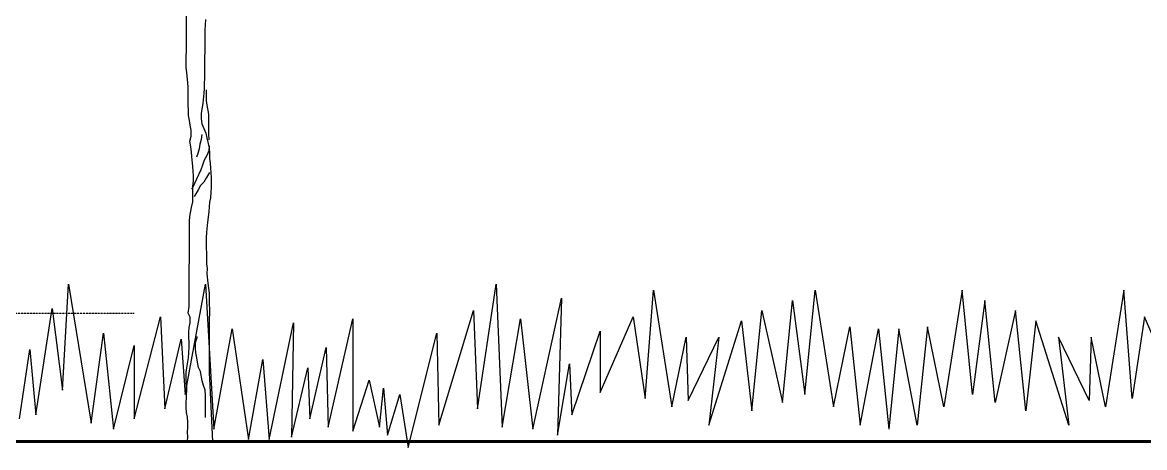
# Model space of a CAD drawing. Header units: millimetres. Extents: x -249630 to 95394, y -188036 to 109963.
# Drawn here: x -96683 to -95040, y 80489 to 81111 of the extents above; entities that cross this region are included whole.
import ezdxf

# ---------------------------------------------------------------- set-up
doc = ezdxf.new("R2010")
doc.units = ezdxf.units.MM
doc.linetypes.add('DASHED2', pattern=[9.525, 6.35, -3.175])
for name, color, linetype in [('ATronco', 36, 'Continuous'), ('Layer5', 84, 'Continuous'), ('Layer8', 8, 'Continuous')]:
    doc.layers.add(name, color=color, linetype=linetype)
doc.layers.add('MUROS', color=6, linetype='Continuous', lineweight=60)

# ---------------------------------------------------------------- blocks, each defined once
blk = doc.blocks.new('Arbol_01')
at = {"layer": 'ATronco'}
for p, q in [((-0.0022, 0.9555), (-0.0021, 1.0462)), ((0.0431, 1.0183), (0.0421, 1.006)), ((0.0442, 1.0317), (0.0431, 1.0183)), ((0.0421, 1.006), (0.042, 0.8875)), ((-0.0033, 0.9411), (-0.0022, 0.9555)), ((-0.0033, 0.9144), (-0.0033, 0.9411)), ((-0.0012, 0.902), (-0.0033, 0.9144)), ((0.0008, 0.8773), (-0.0012, 0.902)), ((0.042, 0.8875), (0.041, 0.8762)), ((0.0018, 0.866), (0.0008, 0.8773)), ((0.0018, 0.8227), (0.0018, 0.866)), ((0.0399, 0.8515), (0.0378, 0.8268)), ((0.0409, 0.8628), (0.0399, 0.8515)), ((0.041, 0.8762), (0.0409, 0.8628)), ((0.0461, 0.8597), (0.0461, 0.834)), ((0.0378, 0.8268), (0.0337, 0.8021)), ((0.0461, 0.834), (0.0471, 0.8227)), ((0.0028, 0.8104), (0.0018, 0.8227)), ((0.0028, 0.797), (0.0028, 0.8104)), ((0.0048, 0.7846), (0.0028, 0.797)), ((0.0337, 0.8021), (0.0337, 0.7887)), ((0.0471, 0.8227), (0.0512, 0.8)), ((0.0512, 0.8), (0.0511, 0.7506)), ((0.0069, 0.7733), (0.0048, 0.7846)), ((0.0089, 0.7609), (0.0069, 0.7733)), ((0.0337, 0.7887), (0.0347, 0.7763)), ((0.0347, 0.7763), (0.045, 0.7537)), ((0.0058, 0.7342), (0.0089, 0.7465)), ((0.0089, 0.7465), (0.0089, 0.7609)), ((0.0347, 0.7506), (0.0336, 0.7382)), ((0.045, 0.7537), (0.047, 0.7424)), ((0.047, 0.7424), (0.0532, 0.7176)), ((0.0511, 0.7506), (0.0522, 0.7393)), ((0.0079, 0.7208), (0.0058, 0.7342)), ((0.0099, 0.7084), (0.0079, 0.7208)), ((0.0285, 0.7156), (0.0254, 0.7043)), ((0.0305, 0.7269), (0.0285, 0.7156)), ((0.0336, 0.7382), (0.0305, 0.7269)), ((0.0532, 0.7228), (0.0521, 0.7104)), ((0.0522, 0.7393), (0.0522, 0.7372)), ((0.0532, 0.7176), (0.0542, 0.7053)), ((0.0109, 0.6961), (0.0099, 0.7084)), ((0.013, 0.6734), (0.0109, 0.6961)), ((0.0254, 0.7043), (0.0223, 0.695)), ((0.0408, 0.6878), (0.0367, 0.6754)), ((0.047, 0.6991), (0.0408, 0.6878)), ((0.0521, 0.7104), (0.047, 0.6991)), ((0.0542, 0.7053), (0.0542, 0.6919)), ((0.0542, 0.6919), (0.0552, 0.6806)), ((0.014, 0.661), (0.013, 0.6734)), ((0.015, 0.6497), (0.014, 0.661)), ((0.0325, 0.6641), (0.0222, 0.6415)), ((0.0367, 0.6754), (0.0325, 0.6641)), ((0.0552, 0.6806), (0.0562, 0.6682)), ((0.0562, 0.6682), (0.0583, 0.6456)), ((0.0129, 0.624), (0.015, 0.6363)), ((0.015, 0.6363), (0.015, 0.6497)), ((0.0222, 0.6415), (0.0171, 0.6312)), ((0.0397, 0.6342), (0.0315, 0.626)), ((0.0469, 0.6456), (0.0397, 0.6342)), ((0.0541, 0.6579), (0.0469, 0.6456)), ((0.0583, 0.6456), (0.0582, 0.6208)), ((0.0119, 0.6199), (0.0098, 0.6168)), ((0.0171, 0.6312), (0.0119, 0.6199)), ((0.0129, 0.5859), (0.0129, 0.624)), ((0.0201, 0.6054), (0.016, 0.5982)), ((0.0263, 0.6157), (0.0201, 0.6054)), ((0.0315, 0.626), (0.0263, 0.6157)), ((0.0572, 0.6095), (0.0561, 0.5961)), ((0.0582, 0.6208), (0.0572, 0.6095)), ((0.0098, 0.5725), (0.0129, 0.5859)), ((0.0541, 0.5848), (0.052, 0.5622)), ((0.0561, 0.5961), (0.0541, 0.5848)), ((0.0046, 0.5375), (0.0057, 0.5498)), ((0.0057, 0.5498), (0.0098, 0.5725)), ((0.052, 0.5622), (0.051, 0.5488)), ((0.0044, 0.3305), (0.0046, 0.5375)), ((0.0489, 0.5364), (0.0468, 0.5117)), ((0.051, 0.5488), (0.0489, 0.5364)), ((0.0458, 0.4983), (0.0457, 0.4726)), ((0.0468, 0.5117), (0.0458, 0.4983)), ((0.0457, 0.4726), (0.0468, 0.4613)), ((0.0468, 0.4613), (0.0467, 0.4345)), ((0.0467, 0.4345), (0.0478, 0.4232)), ((0.0478, 0.4232), (0.0477, 0.4098)), ((0.0477, 0.4098), (0.0498, 0.3871)), ((0.0498, 0.3871), (0.0518, 0.3748)), ((0.0518, 0.3748), (0.0528, 0.3624)), ((0.0528, 0.3624), (0.0528, 0.3356)), ((0.0013, 0.3141), (0.0044, 0.3305)), ((0.0528, 0.3356), (0.0538, 0.3243)), ((0.0065, 0.3037), (0.0013, 0.3141)), ((0.0064, 0.2904), (0.0065, 0.3037)), ((0.0538, 0.3119), (0.0528, 0.2996)), ((0.0538, 0.3243), (0.0538, 0.3119)), ((0.0033, 0.2677), (0.0044, 0.279)), ((0.0044, 0.279), (0.0064, 0.2904)), ((0.0528, 0.2996), (0.0527, 0.1657)), ((0.0033, 0.2554), (0.0033, 0.2677)), ((0.0043, 0.243), (0.0033, 0.2554)), ((0.0198, 0.242), (0.0239, 0.2543)), ((0.0239, 0.2543), (0.0239, 0.2564)), ((0.0033, 0.2173), (0.0043, 0.2306)), ((0.0043, 0.2306), (0.0043, 0.243)), ((0.0198, 0.2286), (0.0198, 0.242)), ((0.0208, 0.2172), (0.0198, 0.2286)), ((-0.0019, 0.1802), (0.0022, 0.2049)), ((0.0022, 0.2049), (0.0033, 0.2173)), ((0.0228, 0.2049), (0.0208, 0.2172)), ((0.0249, 0.1936), (0.0228, 0.2049)), ((0.0269, 0.1812), (0.0249, 0.1936)), ((-0.003, 0.1431), (-0.0029, 0.1689)), ((-0.0029, 0.1689), (-0.0019, 0.1802)), ((0.0321, 0.1709), (0.0269, 0.1812)), ((0.0362, 0.1482), (0.0321, 0.1709)), ((0.0527, 0.1657), (0.0537, 0.1544)), ((-0.0019, 0.1318), (-0.003, 0.1431)), ((0.0393, 0.1369), (0.0362, 0.1482)), ((0.0537, 0.1544), (0.0608, 0.0004)), ((-0.002, 0.1071), (-0.0019, 0.1318)), ((0.0434, 0.1256), (0.0393, 0.1369)), ((0.0444, 0.1132), (0.0434, 0.1256)), ((0.0443, 0.0587), (0.0444, 0.1132)), ((-0.003, 0.0958), (-0.002, 0.1071)), ((-0.003, 0.0834), (-0.003, 0.0958)), ((-0.002, 0.071), (-0.003, 0.0834)), ((0.0001, 0.0597), (-0.002, 0.071)), ((0.0011, 0.0474), (0.0001, 0.0597)), ((0, 0.0227), (0.0011, 0.034)), ((0.0011, 0.034), (0.0011, 0.0474)), ((0.001, 0.0113), (0, 0.0227)), ((0, 0), (0.001, 0.0113)), ((0, 0), (0.0608, 0))]:
    blk.add_line(p, q, dxfattribs=at)

msp = doc.modelspace()

# ---------------------------------------------------------------- linework, layer by layer
at = {"layer": 'Layer5'}
for points in [[(-96687.752, 80530.431), (-96672.772, 80632.197), (-96663.784, 80536.417), (-96639.816, 80692.059), (-96624.837, 80572.334), (-96615.848, 80727.977), (-96582.893, 80524.445), (-96564.917, 80656.142), (-96549.938, 80515.465), (-96519.978, 80638.183), (-96519.978, 80530.431), (-96481.03, 80680.087), (-96475.038, 80545.396), (-96451.071, 80647.162), (-96445.079, 80566.348), (-96415.119, 80727.977), (-96403.135, 80515.465), (-96376.171, 80662.128), (-96352.204, 80500.5), (-96331.232, 80617.231), (-96322.244, 80500.5), (-96286.293, 80671.107), (-96289.288, 80503.493), (-96265.321, 80605.259), (-96262.325, 80530.431), (-96238.357, 80635.19), (-96235.361, 80518.458), (-96199.41, 80677.094), (-96199.41, 80512.472), (-96175.442, 80587.3), (-96160.462, 80518.458), (-96154.47, 80575.328), (-96148.478, 80506.486), (-96130.502, 80566.348), (-96118.519, 80488.527), (-96076.575, 80656.142), (-96073.579, 80521.451), (-96022.648, 80689.066), (-96016.656, 80545.396), (-95989.692, 80727.977), (-95980.704, 80518.458), (-95953.74, 80677.094), (-95935.765, 80515.465), (-95893.821, 80707.025), (-95899.813, 80506.486), (-95881.837, 80611.245), (-95878.841, 80536.417), (-95836.898, 80659.135), (-95836.898, 80569.341), (-95788.962, 80680.087), (-95770.986, 80560.362), (-95759.003, 80718.997), (-95732.039, 80548.389), (-95711.067, 80650.155), (-95708.071, 80557.369), (-95663.132, 80650.155), (-95678.111, 80521.451), (-95630.176, 80674.1), (-95615.196, 80542.403), (-95600.217, 80689.066), (-95570.257, 80554.376), (-95555.277, 80704.031), (-95537.301, 80566.348), (-95522.321, 80718.997), (-95495.358, 80548.389), (-95471.39, 80665.121), (-95456.41, 80521.451), (-95429.447, 80662.128), (-95414.467, 80515.465)], [(-94992.035, 80569.341), (-95039.971, 80680.087), (-95057.947, 80560.362), (-95069.93, 80718.997), (-95096.894, 80548.389), (-95117.866, 80650.155), (-95120.862, 80557.369), (-95165.801, 80650.155), (-95150.822, 80521.451), (-95198.757, 80674.1), (-95213.737, 80542.403), (-95228.716, 80689.066), (-95258.676, 80554.376), (-95273.656, 80704.031), (-95291.632, 80566.348), (-95306.612, 80718.997), (-95333.575, 80548.389), (-95357.543, 80665.121), (-95372.523, 80521.451), (-95399.487, 80662.128), (-95414.467, 80515.465)]]:
    msp.add_lwpolyline(points, dxfattribs=at)
at = {"layer": 'Layer8', "linetype": 'DASHED2', "ltscale": 0.025}
msp.add_lwpolyline([(-96519.961, 80684.848), (-97144.961, 80684.848)], dxfattribs=at)
at = {"layer": 'MUROS'}
msp.add_lwpolyline([(-97269.961, 80497.348), (-84894.961, 80497.348)], dxfattribs=at)

# ---------------------------------------------------------------- block references
at = {"xscale": 598.9603255755416, "yscale": 598.9603255755416, "zscale": 598.9603255755416}
msp.add_blockref('Arbol_01', (-96441.68, 80497.348), dxfattribs=at)

doc.saveas('drawing.dxf')
